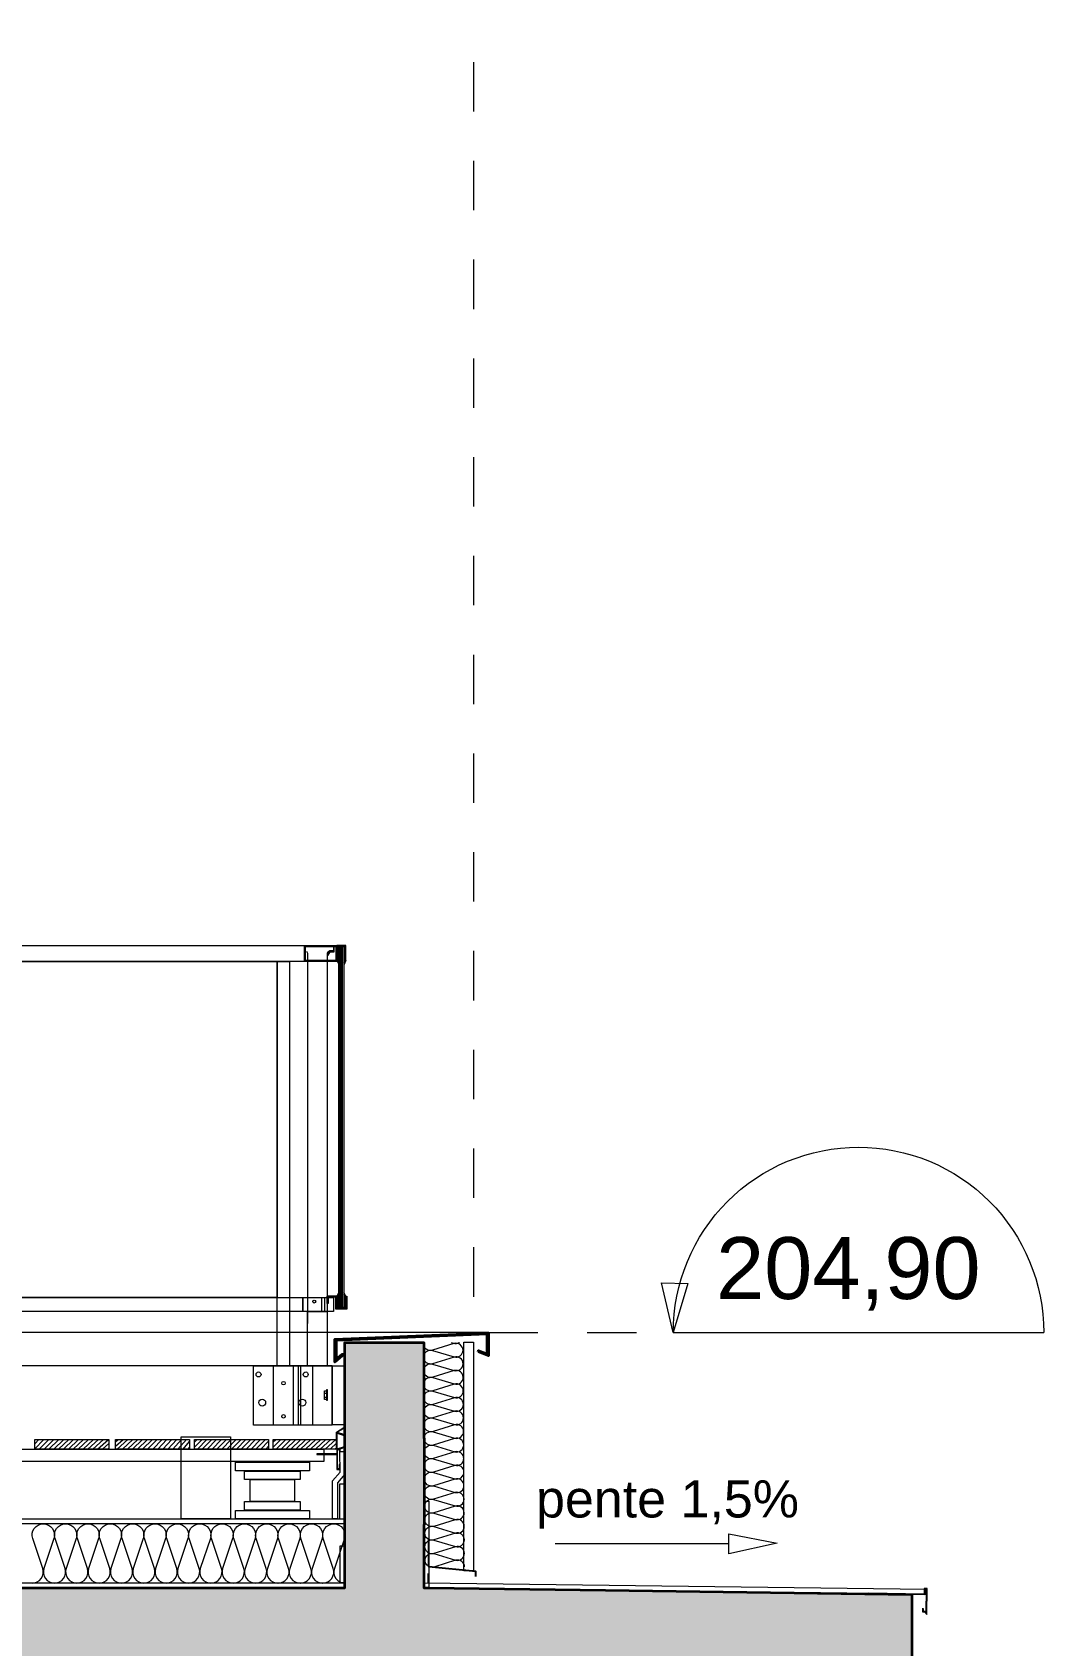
# Model space of a CAD drawing. Header units: metres. Extents: x 1838950 to 1842843, y 5171318 to 5174224.
# Drawn here: x 1841250.559 to 1841252.608, y 5171396.825 to 5171400.093 of the extents above; entities that cross this region are included whole.
import ezdxf

# ---------------------------------------------------------------- set-up
doc = ezdxf.new("R2010")
doc.units = ezdxf.units.M
doc.header["$LTSCALE"] = 0.0254
doc.linetypes.add('Style de ligne -1', pattern=[0.83328, 0.41656, -0.41672])
doc.layers.add('00 CHAZAL Coupe A.5', color=7, linetype='Continuous', lineweight=18)
doc.styles.add('Arial', font='arial.ttf')
pattern_1 = [(45, (388.169114, 220.869576), (0, -0.01), [])]

# ---------------------------------------------------------------- blocks, each defined once
blk = doc.blocks.new('Groupe-1760-1')
at = {"layer": '00 CHAZAL Coupe A.5', "color": 7, "linetype": 'Continuous', "lineweight": 18, "flags": 128}
for points in [[(1841250.5589, 5171396.9523, 0.512176), (1841250.5802, 5171396.982), (1841250.5599, 5171397.0427, -0.512176), (1841250.5813, 5171397.0723), (1841250.5815, 5171397.0723, -0.512176), (1841250.6029, 5171397.0427), (1841250.5826, 5171396.982, 0.512176), (1841250.6039, 5171396.9523), (1841250.6042, 5171396.9523, 0.512176), (1841250.6255, 5171396.982), (1841250.6052, 5171397.0427, -0.512176), (1841250.6265, 5171397.0723), (1841250.6268, 5171397.0723, -0.512176), (1841250.6481, 5171397.0427), (1841250.6278, 5171396.982, 0.512176), (1841250.6492, 5171396.9523), (1841250.6494, 5171396.9523, 0.512176), (1841250.6708, 5171396.982), (1841250.6505, 5171397.0427, -0.512176), (1841250.6718, 5171397.0723), (1841250.6721, 5171397.0723, -0.512176), (1841250.6934, 5171397.0427), (1841250.6731, 5171396.982, 0.512176), (1841250.6944, 5171396.9523), (1841250.6947, 5171396.9523, 0.512176), (1841250.716, 5171396.982), (1841250.6957, 5171397.0427, -0.512176), (1841250.7171, 5171397.0723), (1841250.7173, 5171397.0723, -0.512176), (1841250.7387, 5171397.0427), (1841250.7184, 5171396.982, 0.512176), (1841250.7397, 5171396.9523), (1841250.74, 5171396.9523, 0.512176), (1841250.7613, 5171396.982), (1841250.741, 5171397.0427, -0.512176), (1841250.7623, 5171397.0723), (1841250.7626, 5171397.0723, -0.512176), (1841250.7839, 5171397.0427), (1841250.7636, 5171396.982, 0.512176), (1841250.785, 5171396.9523), (1841250.7852, 5171396.9523, 0.512176), (1841250.8066, 5171396.982), (1841250.7863, 5171397.0427, -0.512176), (1841250.8076, 5171397.0723), (1841250.8079, 5171397.0723, -0.512176), (1841250.8292, 5171397.0427), (1841250.8089, 5171396.982, 0.512176), (1841250.8303, 5171396.9523), (1841250.8305, 5171396.9523, 0.512176), (1841250.8518, 5171396.982), (1841250.8315, 5171397.0427, -0.512176), (1841250.8529, 5171397.0723), (1841250.8531, 5171397.0723, -0.512176), (1841250.8745, 5171397.0427), (1841250.8542, 5171396.982, 0.512176), (1841250.8755, 5171396.9523), (1841250.8758, 5171396.9523, 0.512176), (1841250.8971, 5171396.982), (1841250.8768, 5171397.0427, -0.512176), (1841250.8982, 5171397.0723), (1841250.8984, 5171397.0723, -0.512176), (1841250.9198, 5171397.0427), (1841250.8995, 5171396.982, 0.512176), (1841250.9208, 5171396.9523), (1841250.921, 5171396.9523, 0.512176), (1841250.9424, 5171396.982), (1841250.9221, 5171397.0427, -0.512176), (1841250.9434, 5171397.0723), (1841250.9437, 5171397.0723, -0.512176), (1841250.965, 5171397.0427), (1841250.9447, 5171396.982, 0.512176), (1841250.9661, 5171396.9523), (1841250.9663, 5171396.9523, 0.512176), (1841250.9877, 5171396.982), (1841250.9674, 5171397.0427, -0.512176), (1841250.9887, 5171397.0723), (1841250.989, 5171397.0723, -0.512176), (1841251.0103, 5171397.0427), (1841250.99, 5171396.982, 0.512176), (1841251.0113, 5171396.9523), (1841251.0116, 5171396.9523, 0.512176), (1841251.0329, 5171396.982), (1841251.0126, 5171397.0427, -0.512176), (1841251.034, 5171397.0723), (1841251.0342, 5171397.0723, -0.512176), (1841251.0556, 5171397.0427), (1841251.0353, 5171396.982, 0.512176), (1841251.0566, 5171396.9523), (1841251.0569, 5171396.9523, 0.512176), (1841251.0782, 5171396.982), (1841251.0579, 5171397.0427, -0.512176), (1841251.0792, 5171397.0723), (1841251.0795, 5171397.0723, -0.512176), (1841251.1008, 5171397.0427), (1841251.0805, 5171396.982, 0.512176), (1841251.1019, 5171396.9523), (1841251.1021, 5171396.9523, 0.512176), (1841251.1235, 5171396.982), (1841251.1032, 5171397.0427, -0.512176), (1841251.1245, 5171397.0723), (1841251.1248, 5171397.0723, -0.512176), (1841251.1461, 5171397.0427), (1841251.1258, 5171396.982, 0.512176), (1841251.1471, 5171396.9523), (1841251.1474, 5171396.9523, 0.512176), (1841251.1687, 5171396.982), (1841251.1484, 5171397.0427, -0.512176), (1841251.1698, 5171397.0723), (1841251.17, 5171397.0723, -0.512176), (1841251.1914, 5171397.0427), (1841251.1711, 5171396.982, 0.512176), (1841251.1924, 5171396.9523), (1841251.1925, 5171396.9523)], [(1841251.1928, 5171397.0461, -0.083651), (1841251.1928, 5171397.0535)]]:
    blk.add_lwpolyline(points, format="xyb", dxfattribs=at)
blk = doc.blocks.new('Groupe-1763-1')
at = {"layer": '00 CHAZAL Coupe A.5', "color": 7, "linetype": 'Continuous', "lineweight": 13, "flags": 128}
for points in [[(1841251.3698, 5171396.9846), (1841251.3685, 5171396.9846, -0.413868), (1841251.3547, 5171396.9983, -0.503836), (1841251.3728, 5171397.0119), (1841251.4165, 5171396.9989, 0.503836), (1841251.4346, 5171397.0125, 0.503159), (1841251.4163, 5171397.0258), (1841251.3728, 5171397.0123, -0.503159), (1841251.3545, 5171397.0257, -0.503836), (1841251.3726, 5171397.0393), (1841251.4163, 5171397.0263, 0.503836), (1841251.4344, 5171397.0399, 0.503159), (1841251.4161, 5171397.0533), (1841251.3726, 5171397.0398, -0.503159), (1841251.3543, 5171397.0531, -0.503836), (1841251.3724, 5171397.0667), (1841251.4161, 5171397.0537, 0.503836), (1841251.4342, 5171397.0673, 0.503159), (1841251.4159, 5171397.0807), (1841251.3724, 5171397.0672, -0.503159), (1841251.3541, 5171397.0806, -0.503836), (1841251.3722, 5171397.0942), (1841251.4159, 5171397.0812, 0.503836), (1841251.434, 5171397.0948, 0.503159), (1841251.4157, 5171397.1081), (1841251.3722, 5171397.0946, -0.503159), (1841251.3539, 5171397.108, -0.503836), (1841251.372, 5171397.1216), (1841251.4157, 5171397.1086, 0.503836), (1841251.4338, 5171397.1222, 0.503159), (1841251.4155, 5171397.1356), (1841251.372, 5171397.1221, -0.503159), (1841251.3537, 5171397.1354, -0.503836), (1841251.3718, 5171397.149), (1841251.4155, 5171397.136, 0.503836), (1841251.4336, 5171397.1496, 0.503159), (1841251.4153, 5171397.163), (1841251.3718, 5171397.1495, -0.503159), (1841251.3535, 5171397.1629, -0.503836), (1841251.3716, 5171397.1765), (1841251.4153, 5171397.1635, 0.503836), (1841251.4334, 5171397.1771, 0.503159), (1841251.4151, 5171397.1904), (1841251.3716, 5171397.1769, -0.503159), (1841251.3533, 5171397.1903, -0.503836), (1841251.3714, 5171397.2039), (1841251.4151, 5171397.1909, 0.503836), (1841251.4332, 5171397.2045, 0.503159), (1841251.4149, 5171397.2179), (1841251.3714, 5171397.2044, -0.503159), (1841251.3531, 5171397.2177, -0.503836), (1841251.3712, 5171397.2313), (1841251.4149, 5171397.2183, 0.503836), (1841251.433, 5171397.2319, 0.503159), (1841251.4147, 5171397.2453), (1841251.3712, 5171397.2318, -0.503159), (1841251.3529, 5171397.2452, -0.503836), (1841251.371, 5171397.2588), (1841251.4147, 5171397.2458, 0.503836), (1841251.4328, 5171397.2594, 0.503159), (1841251.4145, 5171397.2727), (1841251.371, 5171397.2592, -0.503159), (1841251.3527, 5171397.2726, -0.503836), (1841251.3708, 5171397.2862), (1841251.4145, 5171397.2732, 0.503836), (1841251.4326, 5171397.2868, 0.503159), (1841251.4143, 5171397.3002), (1841251.3708, 5171397.2867, -0.503159), (1841251.3525, 5171397.3, -0.503836), (1841251.3706, 5171397.3136), (1841251.4143, 5171397.3006, 0.503836), (1841251.4324, 5171397.3142, 0.503159), (1841251.4141, 5171397.3276), (1841251.3706, 5171397.3141, -0.503159), (1841251.3523, 5171397.3275, -0.503836), (1841251.3704, 5171397.3411), (1841251.4141, 5171397.3281, 0.503836), (1841251.4322, 5171397.3417, 0.503159), (1841251.4139, 5171397.355), (1841251.3704, 5171397.3415, -0.503159), (1841251.3521, 5171397.3549, -0.503836), (1841251.3702, 5171397.3685), (1841251.4139, 5171397.3555, 0.503836), (1841251.432, 5171397.3691, 0.503159), (1841251.4137, 5171397.3825), (1841251.3702, 5171397.369, -0.503159), (1841251.3519, 5171397.3823, -0.503836), (1841251.37, 5171397.3959), (1841251.4137, 5171397.3829, 0.503836), (1841251.4318, 5171397.3965, 0.503159), (1841251.4135, 5171397.4099), (1841251.37, 5171397.3964, -0.503159), (1841251.3517, 5171397.4098, -0.503836), (1841251.3698, 5171397.4234), (1841251.4135, 5171397.4104, 0.503836), (1841251.4316, 5171397.424, 0.503159), (1841251.4133, 5171397.4373), (1841251.3698, 5171397.4238, -0.503159), (1841251.3515, 5171397.4372, -0.040144), (1841251.3517, 5171397.4392), (1841251.3517, 5171397.4392)], [(1841251.4075, 5171397.4396), (1841251.4118, 5171397.4383), (1841251.4123, 5171397.4381, 0.203803), (1841251.4239, 5171397.4394), (1841251.4243, 5171397.4397)], [(1841251.4348, 5171396.985, 0.503159), (1841251.4165, 5171396.9984), (1841251.3745, 5171396.9854), (1841251.3743, 5171396.9853, -0.073902), (1841251.37, 5171396.9846), (1841251.3698, 5171396.9846)]]:
    blk.add_lwpolyline(points, format="xyb", dxfattribs=at)
blk = doc.blocks.new('Groupe-1773-1')
at = {"layer": '00 CHAZAL Coupe A.5', "color": 7, "linetype": 'Continuous', "lineweight": 13, "flags": 128}
for points in [[(1841252.3637, 5171396.9011), (1841252.3636, 5171396.8956), (1841252.3673, 5171396.8955), (1841252.3696, 5171396.8928), (1841252.3703, 5171396.9397), (1841252.3671, 5171396.9398), (1841252.367, 5171396.9285), (1841252.2531, 5171396.9302)], [(1841252.3622, 5171396.9012), (1841252.3621, 5171396.8941), (1841252.3666, 5171396.894), (1841252.371, 5171396.8887), (1841252.3718, 5171396.9412), (1841252.3657, 5171396.9413), (1841252.3655, 5171396.9301), (1841252.2532, 5171396.9317)]]:
    blk.add_lwpolyline(points, dxfattribs=at)
blk = doc.blocks.new('Groupe-1776-1')
at = {"layer": '00 CHAZAL Coupe A.5', "color": 7, "linetype": 'Continuous', "lineweight": 13}
blk.add_line((1841251.97, 5171397.0317), (1841251.618, 5171397.0317), dxfattribs=at)
at = {"layer": '00 CHAZAL Coupe A.5', "color": 7, "linetype": 'Continuous', "lineweight": 13, "flags": 128}
blk.add_lwpolyline([(1841251.97, 5171397.0117), (1841251.97, 5171397.0517), (1841252.068, 5171397.0332)], close=True, dxfattribs=at)
at = {"layer": '00 CHAZAL Coupe A.5', "color": 7, "insert": (1841251.5795, 5171397.1605), "char_height": 0.07538, "attachment_point": 1, "line_spacing_factor": 0.840696, "style": 'Arial'}
blk.add_mtext('pente 1,5%', dxfattribs=at)
blk = doc.blocks.new('Groupe-1924-1')
at = {"layer": '00 CHAZAL Coupe A.5', "color": 7, "linetype": 'Continuous', "lineweight": 5}
for p, q in [((1841251.1508, 5171397.3372), (1841251.1556, 5171397.3372)), ((1841251.1508, 5171397.3288), (1841251.1556, 5171397.3288))]:
    blk.add_line(p, q, dxfattribs=at)
at = {"layer": '00 CHAZAL Coupe A.5', "color": 7, "linetype": 'Continuous', "lineweight": 5, "flags": 128}
for points in [[(1841251.1508, 5171397.3418), (1841251.1556, 5171397.3418), (1841251.1556, 5171397.3243), (1841251.1508, 5171397.3243)], [(1841251.1556, 5171397.3441), (1841251.1567, 5171397.3441), (1841251.1567, 5171397.3219), (1841251.1556, 5171397.3219)]]:
    blk.add_lwpolyline(points, close=True, dxfattribs=at)
blk = doc.blocks.new('Groupe-1925-1')
at = {"layer": '00 CHAZAL Coupe A.5', "color": 7, "linetype": 'Continuous', "lineweight": 5, "flags": 128}
for points in [[(1841251.1763, 5171398.2113), (1841251.1103, 5171398.2113), (1841251.1103, 5171398.2433), (1841251.1763, 5171398.2433)], [(1841251.1743, 5171398.2133), (1841251.1123, 5171398.2133), (1841251.1123, 5171398.2413), (1841251.1743, 5171398.2413)]]:
    blk.add_lwpolyline(points, close=True, dxfattribs=at)
blk = doc.blocks.new('Groupe-1926-1')
at = {"layer": '00 CHAZAL Coupe A.5', "color": 8, "linetype": 'Continuous', "lineweight": 5, "true_color": 0x777777}
for p, q in [((1841251.1828, 5171397.5107), (1841251.1828, 5171398.2413)), ((1841251.1853, 5171397.5107), (1841251.1853, 5171398.2413)), ((1841251.1878, 5171397.5107), (1841251.1878, 5171398.2413)), ((1841251.1448, 5171397.5305), (1841251.1448, 5171397.5022)), ((1841251.1512, 5171397.5305), (1841251.1512, 5171397.5022)), ((1841251.1022, 5171397.3922), (1841251.1022, 5171397.2722))]:
    blk.add_line(p, q, dxfattribs=at)
at = {"layer": '00 CHAZAL Coupe A.5', "color": 7, "linetype": 'Continuous', "lineweight": 5}
blk.add_line((1841251.1943, 5171398.2128), (1841251.1906, 5171398.2048), dxfattribs=at)
at = {"layer": '00 CHAZAL Coupe A.5', "color": 7, "linetype": 'Continuous', "lineweight": 5, "flags": 128}
for points in [[(1841251.1906, 5171398.2048), (1841251.1943, 5171398.2128), (1841251.1943, 5171398.2433), (1841251.1763, 5171398.2433), (1841251.1763, 5171398.2128), (1841251.1803, 5171398.2048)], [(1841251.1144, 5171398.2318), (1841251.1167, 5171398.2278), (1841251.1167, 5171397.4781)], [(1841251.159, 5171398.2318), (1841251.1567, 5171398.2278), (1841251.1567, 5171397.4781)], [(1841251.1903, 5171398.2089), (1841251.1923, 5171398.2132), (1841251.1923, 5171398.2413), (1841251.1783, 5171398.2413), (1841251.1783, 5171398.2133), (1841251.1803, 5171398.2093)], [(1841251.18, 5171397.5412), (1841251.1762, 5171397.5332), (1841251.1762, 5171397.5087), (1841251.1942, 5171397.5087), (1841251.1942, 5171397.5332), (1841251.1902, 5171397.5412)], [(1841251.1803, 5171397.5371), (1841251.1782, 5171397.5328), (1841251.1782, 5171397.5107), (1841251.1922, 5171397.5107), (1841251.1922, 5171397.5327), (1841251.1902, 5171397.5367)]]:
    blk.add_lwpolyline(points, dxfattribs=at)
for points in [[(1841251.1709, 5171398.2413), (1841251.1691, 5171398.2413), (1841251.1691, 5171398.2327), (1841251.1614, 5171398.2327), (1841251.1567, 5171398.2245), (1841251.1582, 5171398.2236), (1841251.1625, 5171398.2309), (1841251.1709, 5171398.2309)], [(1841251.1903, 5171397.5107), (1841251.1803, 5171397.5107), (1841251.1803, 5171398.2413), (1841251.1903, 5171398.2413)], [(1841251.1692, 5171397.5022), (1841251.1069, 5171397.5022), (1841251.1069, 5171397.5305), (1841251.1692, 5171397.5305)], [(1841251.0986, 5171397.3922), (1841251.1666, 5171397.3922), (1841251.1666, 5171397.2722), (1841251.0986, 5171397.2722)]]:
    blk.add_lwpolyline(points, close=True, dxfattribs=at)
at = {"layer": '00 CHAZAL Coupe A.5', "color": 7, "linetype": 'Continuous', "lineweight": 13, "flags": 128}
for points in [[(1841251.1942, 5171397.5332), (1841251.1942, 5171397.5087), (1841251.1762, 5171397.5087), (1841251.1762, 5171397.5332), (1841251.1567, 5171397.5332), (1841251.1567, 5171397.5185)], [(1841251.1962, 5171397.5332), (1841251.1962, 5171397.5067), (1841251.1742, 5171397.5067), (1841251.1742, 5171397.5312), (1841251.1587, 5171397.5312), (1841251.1587, 5171397.5185)]]:
    blk.add_lwpolyline(points, dxfattribs=at)
for points in [[(1841251.1942, 5171397.5332), (1841251.1962, 5171397.5332), (1841251.1962, 5171397.5067), (1841251.1742, 5171397.5067), (1841251.1742, 5171397.5312), (1841251.1587, 5171397.5312), (1841251.1587, 5171397.5185), (1841251.1567, 5171397.5185), (1841251.1567, 5171397.5332), (1841251.1762, 5171397.5332), (1841251.1762, 5171397.5087), (1841251.1942, 5171397.5087)], [(1841251.1167, 5171397.5022), (1841251.1567, 5171397.5022), (1841251.1567, 5171397.3922), (1841251.1167, 5171397.3922)], [(1841251.1666, 5171397.3922), (1841251.1924, 5171397.3922), (1841251.1924, 5171397.2726), (1841251.1666, 5171397.2726)]]:
    blk.add_lwpolyline(points, close=True, dxfattribs=at)
at = {"layer": '00 CHAZAL Coupe A.5', "color": 7, "linetype": 'Continuous', "lineweight": 5}
blk.add_circle((1841251.1303, 5171397.5222), 0.00288, dxfattribs=at)
at = {"layer": '00 CHAZAL Coupe A.5', "color": 7}
for name in ['Groupe-1925-1', 'Groupe-1924-1']:
    blk.add_blockref(name, (0, 0), dxfattribs=at)
blk = doc.blocks.new('Groupe-1927-1')
at = {"layer": '00 CHAZAL Coupe A.5', "color": 7, "linetype": 'Continuous', "lineweight": 5, "flags": 128}
for points in [[(1841250.9705, 5171397.1969), (1841251.1205, 5171397.1969), (1841251.1205, 5171397.1797), (1841250.9705, 5171397.1797)], [(1841250.9893, 5171397.1792), (1841251.1018, 5171397.1792), (1841251.1018, 5171397.162), (1841250.9893, 5171397.1621)], [(1841251.0005, 5171397.1621), (1841251.0905, 5171397.162), (1841251.0905, 5171397.1176), (1841251.0005, 5171397.1176)], [(1841250.9705, 5171397.0995), (1841251.1205, 5171397.0995), (1841251.1205, 5171397.0823), (1841250.9705, 5171397.0823)], [(1841250.9893, 5171397.1172), (1841251.1018, 5171397.1172), (1841251.1018, 5171397.1), (1841250.9893, 5171397.1)]]:
    blk.add_lwpolyline(points, close=True, dxfattribs=at)
blk = doc.blocks.new('Groupe-1955-1')
at = {"layer": '00 CHAZAL Coupe A.5', "color": 7, "linetype": 'Continuous', "lineweight": 5, "flags": 128}
for points in [[(1841251.0549, 5171398.2113), (1841251.0799, 5171398.2113), (1841251.0799, 5171397.3922), (1841251.0549, 5171397.3922)], [(1841251.0069, 5171397.3922), (1841251.1269, 5171397.3922), (1841251.1269, 5171397.2722), (1841251.0069, 5171397.2722)], [(1841251.0474, 5171397.3922), (1841251.0874, 5171397.3922), (1841251.0874, 5171397.2722), (1841251.0474, 5171397.2722)]]:
    blk.add_lwpolyline(points, close=True, dxfattribs=at)
at = {"layer": '00 CHAZAL Coupe A.5', "color": 7, "linetype": 'Continuous', "lineweight": 5}
for centre, radius in [((1841251.0175, 5171397.3748), 0.005), ((1841251.068, 5171397.3571), 0.0035), ((1841251.113, 5171397.3748), 0.005), ((1841251.0249, 5171397.3177), 0.00693), ((1841251.106, 5171397.3177), 0.00693), ((1841251.068, 5171397.2899), 0.0035)]:
    blk.add_circle(centre, radius, dxfattribs=at)
blk = doc.blocks.new('Groupe-1957-1')
at = {"layer": '00 CHAZAL Coupe A.5', "color": 7, "linetype": 'Continuous', "lineweight": 5}
blk.add_line((1841251.8576, 5171397.4598), (1841252.608, 5171397.4599), dxfattribs=at)
at = {"layer": '00 CHAZAL Coupe A.5', "color": 7, "linetype": 'Continuous', "lineweight": 5, "flags": 128}
blk.add_lwpolyline([(1841251.8576, 5171397.4598), (1841251.858, 5171397.4782), (1841251.8594, 5171397.4966), (1841251.8616, 5171397.5149), (1841251.8648, 5171397.533), (1841251.8688, 5171397.551), (1841251.8737, 5171397.5687), (1841251.8795, 5171397.5862), (1841251.8861, 5171397.6034), (1841251.8936, 5171397.6202), (1841251.9018, 5171397.6367), (1841251.9109, 5171397.6527), (1841251.9208, 5171397.6683), (1841251.9314, 5171397.6833), (1841251.9427, 5171397.6979), (1841251.9547, 5171397.7118), (1841251.9674, 5171397.7252), (1841251.9808, 5171397.7379), (1841251.9947, 5171397.7499), (1841252.0092, 5171397.7612), (1841252.0243, 5171397.7718), (1841252.0398, 5171397.7817), (1841252.0559, 5171397.7908), (1841252.0723, 5171397.799), (1841252.0892, 5171397.8065), (1841252.1063, 5171397.8131), (1841252.1238, 5171397.8189), (1841252.1416, 5171397.8238), (1841252.1595, 5171397.8279), (1841252.1777, 5171397.831), (1841252.196, 5171397.8333), (1841252.2143, 5171397.8346), (1841252.2327, 5171397.8351), (1841252.2512, 5171397.8346), (1841252.2695, 5171397.8333), (1841252.2878, 5171397.831), (1841252.3059, 5171397.8279), (1841252.3239, 5171397.8238), (1841252.3417, 5171397.8189), (1841252.3591, 5171397.8132), (1841252.3763, 5171397.8065), (1841252.3932, 5171397.7991), (1841252.4096, 5171397.7908), (1841252.4256, 5171397.7817), (1841252.4412, 5171397.7719), (1841252.4563, 5171397.7613), (1841252.4708, 5171397.7499), (1841252.4847, 5171397.7379), (1841252.4981, 5171397.7252), (1841252.5108, 5171397.7119), (1841252.5228, 5171397.6979), (1841252.5341, 5171397.6834), (1841252.5447, 5171397.6684), (1841252.5546, 5171397.6528), (1841252.5637, 5171397.6368), (1841252.572, 5171397.6203), (1841252.5794, 5171397.6035), (1841252.5861, 5171397.5863), (1841252.5918, 5171397.5688), (1841252.5967, 5171397.5511), (1841252.6008, 5171397.5331), (1841252.6039, 5171397.515), (1841252.6062, 5171397.4967), (1841252.6075, 5171397.4783), (1841252.608, 5171397.4599)], dxfattribs=at)
blk.add_lwpolyline([(1841251.8873, 5171397.559), (1841251.8576, 5171397.4598), (1841251.8338, 5171397.5606)], close=True, dxfattribs=at)
at = {"layer": '00 CHAZAL Coupe A.5', "color": 18, "insert": (1841251.9443, 5171397.6529), "char_height": 0.1254, "attachment_point": 1, "rotation": 0.006, "line_spacing_factor": 0.96984, "style": 'Arial'}
blk.add_mtext('204,90', dxfattribs=at)

msp = doc.modelspace()

# ---------------------------------------------------------------- hatches: boundary and pattern name
at = {"layer": '00 CHAZAL Coupe A.5', "linetype": 'Continuous', "lineweight": 0, "true_color": 0xaaaaaa}
h = msp.add_hatch(color=253, dxfattribs=at)
h.paths.add_polyline_path([(1841239.1099, 5171403.2439), (1841238.9499, 5171403.2439), (1841238.9499, 5171402.522), (1841224.6549, 5171402.522), (1841224.6549, 5171402.8722), (1841224.4749, 5171402.8722), (1841224.4749, 5171402.3262), (1841224.4753, 5171402.3262), (1841224.4753, 5171402.2722), (1841231.9236, 5171402.2722), (1841231.9236, 5171399.7325), (1841224.6553, 5171399.7325), (1841224.6553, 5171399.7322), (1841224.4753, 5171399.7322), (1841224.4753, 5171399.4822), (1841236.9879, 5171399.4822), (1841236.9879, 5171399.1129), (1841237.088, 5171399.1129), (1841237.088, 5171399.4822), (1841238.9303, 5171399.4822), (1841238.9303, 5171396.9425), (1841224.4753, 5171396.9425), (1841224.4753, 5171396.6924), (1841246.3779, 5171396.6924), (1841246.3779, 5171394.1015), (1841224.4753, 5171394.1015), (1841224.4753, 5171394.1014), (1841224.475, 5171394.1014), (1841224.475, 5171393.8514), (1841246.3779, 5171393.8514), (1841246.3779, 5171391.2612), (1841224.4753, 5171391.2612), (1841224.4753, 5171390.5112), (1841224.6553, 5171390.5657), (1841224.6553, 5171391.0317), (1841224.655, 5171391.0317), (1841224.655, 5171391.0617), (1841241.8826, 5171391.0617), (1841241.8826, 5171387.4772), (1841242.0826, 5171387.5343), (1841242.0826, 5171388.1704), (1841244.3829, 5171388.1704), (1841244.3829, 5171387.5928), (1841244.5758, 5171387.6477), (1841244.5758, 5171388.221), (1841251.1924, 5171388.221), (1841251.1924, 5171387.7397), (1841251.3529, 5171387.7877), (1841251.3529, 5171393.7041), (1841251.3532, 5171393.7041), (1841251.3532, 5171393.7364), (1841251.3524, 5171393.7364), (1841251.3524, 5171395.1234), (1841251.233, 5171395.1344), (1841251.233, 5171395.1634), (1841251.232, 5171395.1634), (1841251.232, 5171395.1656), (1841251.1924, 5171395.1656), (1841251.1924, 5171394.1015), (1841246.5578, 5171394.1015), (1841246.5578, 5171396.7225), (1841251.1924, 5171396.7225), (1841251.1924, 5171396.4894), (1841251.3524, 5171396.4894), (1841251.3524, 5171396.5307), (1841251.3529, 5171396.5307), (1841251.3529, 5171396.5567), (1841251.3524, 5171396.5567), (1841251.3524, 5171396.7225), (1841252.3408, 5171396.7225), (1841252.3408, 5171396.9289), (1841251.7205, 5171396.938), (1841251.7205, 5171396.9378), (1841251.3624, 5171396.9425), (1841251.3524, 5171396.9425), (1841251.3524, 5171397.0702), (1841251.3529, 5171397.0702), (1841251.3529, 5171397.2461), (1841251.3524, 5171397.2461), (1841251.3524, 5171397.2682), (1841251.3525, 5171397.2682), (1841251.3525, 5171397.4122), (1841251.3523, 5171397.4122), (1841251.3523, 5171397.4392), (1841251.1924, 5171397.4392), (1841251.1924, 5171396.9425), (1841245.1091, 5171396.9425), (1841245.0859, 5171396.9707), (1841245.0026, 5171397.1727), (1841244.92, 5171397.1734), (1841244.92, 5171397.1734), (1841244.9193, 5171397.1734), (1841244.9193, 5171396.9443), (1841244.9196, 5171396.9425), (1841239.1105, 5171396.9425), (1841239.1105, 5171399.2922), (1841239.1099, 5171399.2922), (1841239.1099, 5171399.5122), (1841244.863, 5171399.5122), (1841244.863, 5171399.5125), (1841244.9574, 5171399.5125), (1841244.9574, 5171399.4392), (1841245.1173, 5171399.4392), (1841245.1173, 5171399.4452), (1841245.1176, 5171399.4452), (1841245.1176, 5171399.5125), (1841246.106, 5171399.5125), (1841246.106, 5171399.7247), (1841245.4555, 5171399.7356), (1841245.455, 5171399.7343), (1841245.1176, 5171399.7399), (1841245.1176, 5171400.2325), (1841244.8176, 5171400.2325), (1841244.8176, 5171399.7325), (1841239.1099, 5171399.7325)])
h.paths.add_polyline_path([(1841244.3829, 5171391.0412), (1841244.3829, 5171388.4209), (1841242.0826, 5171388.4209), (1841242.0826, 5171391.0412)])
h.paths.add_polyline_path([(1841246.3779, 5171391.0412), (1841246.3779, 5171388.421), (1841244.5758, 5171388.421), (1841244.5758, 5171391.0412)])
h.paths.add_polyline_path([(1841251.1924, 5171391.0412), (1841251.1924, 5171390.9013), (1841251.1926, 5171390.9013), (1841251.1926, 5171390.8638), (1841251.1926, 5171390.8638), (1841251.1926, 5171388.421), (1841246.5578, 5171388.421), (1841246.5578, 5171391.0412)])
h.paths.add_polyline_path([(1841251.1924, 5171393.8815), (1841251.1924, 5171391.2612), (1841246.5579, 5171391.2612), (1841246.5579, 5171393.8815)])
h.paths.add_polyline_path([(1841244.92, 5171397.1734), (1841244.92, 5171397.1725), (1841244.9193, 5171397.1734)])
h.paths.add_polyline_path([(1841238.9303, 5171402.302), (1841238.9303, 5171399.7325), (1841238.5979, 5171399.7325), (1841232.1036, 5171399.7325), (1841232.1036, 5171402.3015), (1841238.8522, 5171402.302)])
at = {"layer": '00 CHAZAL Coupe A.5', "linetype": 'Continuous', "lineweight": 5, "true_color": 0xc0c0c0}
h = msp.add_hatch(dxfattribs=at)
h.set_pattern_fill('BOIS 45', color=9, style=0, pattern_type=2)
h.set_pattern_definition(pattern_1)
h.paths.add_polyline_path([(1841250.714, 5171397.2233), (1841250.564, 5171397.2233), (1841250.564, 5171397.2433), (1841250.714, 5171397.2433)])
h = msp.add_hatch(dxfattribs=at)
h.set_pattern_fill('BOIS 45', color=9, style=0, pattern_type=2)
h.set_pattern_definition(pattern_1)
h.paths.add_polyline_path([(1841250.8778, 5171397.2233), (1841250.7278, 5171397.2233), (1841250.7278, 5171397.2433), (1841250.8778, 5171397.2433)])
h = msp.add_hatch(dxfattribs=at)
h.set_pattern_fill('BOIS 45', color=9, style=0, pattern_type=2)
h.set_pattern_definition(pattern_1)
h.paths.add_polyline_path([(1841251.0378, 5171397.2233), (1841250.8878, 5171397.2233), (1841250.8878, 5171397.2433), (1841251.0378, 5171397.2433)])
h = msp.add_hatch(dxfattribs=at)
h.set_pattern_fill('BOIS 45', color=9, style=0, pattern_type=2)
h.set_pattern_definition(pattern_1)
h.paths.add_polyline_path([(1841251.1763, 5171397.2233), (1841251.0473, 5171397.2233), (1841251.0473, 5171397.2433), (1841251.1763, 5171397.2433)])

# ---------------------------------------------------------------- linework, layer by layer
at = {"layer": '00 CHAZAL Coupe A.5', "color": 7, "linetype": 'Style de ligne -1', "lineweight": 13}
msp.add_line((1841251.4533, 5171397.5323), (1841251.4533, 5171407.8108), dxfattribs=at)
at = {"layer": '00 CHAZAL Coupe A.5', "color": 7, "linetype": 'Continuous', "lineweight": 13}
for p, q in [((1841251.4833, 5171397.4598), (1841245.28, 5171397.4598)), ((1841251.4833, 5171397.4598), (1841250.9429, 5171397.4598)), ((1841251.3608, 5171396.9515), (1841251.3609, 5171396.9715))]:
    msp.add_line(p, q, dxfattribs=at)
at = {"layer": '00 CHAZAL Coupe A.5', "color": 7, "linetype": 'Style de ligne -1', "lineweight": 5}
msp.add_line((1841251.4833, 5171397.4598), (1841252.0229, 5171397.4598), dxfattribs=at)
at = {"layer": '00 CHAZAL Coupe A.5', "color": 7, "linetype": 'Continuous', "lineweight": 5}
msp.add_line((1841251.1666, 5171397.3922), (1841245.3025, 5171397.3922), dxfattribs=at)
at = {"layer": '00 CHAZAL Coupe A.5', "color": 7, "linetype": 'Continuous', "lineweight": 5, "flags": 128}
for points in [[(1841245.2775, 5171398.2433), (1841251.1103, 5171398.2433), (1841251.1103, 5171398.2113), (1841245.2775, 5171398.2113)], [(1841245.3025, 5171397.5305), (1841251.1069, 5171397.5305), (1841251.1069, 5171397.5022), (1841245.3025, 5171397.5022)], [(1841251.1774, 5171397.2574), (1841251.1766, 5171397.2561), (1841251.191, 5171397.2514), (1841251.191, 5171397.2285), (1841251.1759, 5171397.2233), (1841251.1759, 5171397.2139), (1841251.1357, 5171397.2139), (1841251.1357, 5171397.2124), (1841251.1759, 5171397.2124), (1841251.1759, 5171397.1824), (1841251.1825, 5171397.1824), (1841251.1825, 5171397.1924), (1841251.181, 5171397.1924), (1841251.181, 5171397.1839), (1841251.1774, 5171397.1839), (1841251.1774, 5171397.2224), (1841251.1809, 5171397.2236), (1841251.181, 5171397.2199), (1841251.1825, 5171397.2199), (1841251.1825, 5171397.2241), (1841251.1924, 5171397.2276), (1841251.1924, 5171397.2524)]]:
    msp.add_lwpolyline(points, close=True, dxfattribs=at)
at = {"layer": '00 CHAZAL Coupe A.5', "color": 7, "linetype": 'Continuous', "lineweight": 13, "flags": 128}
for points in [[(1841249.6355, 5171398.2113), (1841251.0549, 5171398.2113), (1841251.0549, 5171397.5305), (1841249.6355, 5171397.5305)], [(1841251.433, 5171397.4402), (1841251.453, 5171397.4402), (1841251.453, 5171396.9773), (1841251.433, 5171396.9773)], [(1841251.1905, 5171397.2671), (1841251.1911, 5171397.2663), (1841251.1762, 5171397.2571), (1841251.1762, 5171397.2246), (1841251.1752, 5171397.2246), (1841251.1752, 5171397.2576)], [(1841250.714, 5171397.2233), (1841250.564, 5171397.2233), (1841250.564, 5171397.2433), (1841250.714, 5171397.2433)], [(1841250.8778, 5171397.2233), (1841250.7278, 5171397.2233), (1841250.7278, 5171397.2433), (1841250.8778, 5171397.2433)], [(1841250.8605, 5171397.2486), (1841250.9605, 5171397.2486), (1841250.9605, 5171397.0823), (1841250.8605, 5171397.0823)], [(1841251.0378, 5171397.2233), (1841250.8878, 5171397.2233), (1841250.8878, 5171397.2433), (1841251.0378, 5171397.2433)], [(1841251.1763, 5171397.2233), (1841251.0473, 5171397.2233), (1841251.0473, 5171397.2433), (1841251.1763, 5171397.2433)], [(1841251.1496, 5171397.2233), (1841251.1496, 5171397.1986), (1841245.0303, 5171397.1986), (1841245.0303, 5171397.2042), (1841244.9312, 5171397.2042), (1841244.9312, 5171397.2233)], [(1841251.1924, 5171397.2188), (1841251.1924, 5171397.1732), (1841251.1774, 5171397.1555), (1841251.1774, 5171397.0823), (1841251.1674, 5171397.0823), (1841251.1674, 5171397.1592), (1841251.1825, 5171397.177), (1841251.1824, 5171397.2188)], [(1841251.1924, 5171397.082), (1841251.1824, 5171397.082), (1841251.1824, 5171397.1533), (1841251.1924, 5171397.1533)], [(1841251.3524, 5171396.9425), (1841251.3524, 5171397.1184), (1841251.3624, 5171397.1184), (1841251.3624, 5171396.9425)], [(1841245.0545, 5171397.0823), (1841251.1924, 5171397.0823), (1841251.1924, 5171397.0723), (1841245.0545, 5171397.0723)], [(1841251.1929, 5171396.9525), (1841251.1829, 5171396.9525), (1841251.1829, 5171397.0277), (1841251.1929, 5171397.0277)], [(1841245.0917, 5171396.9525), (1841251.1924, 5171396.9525), (1841251.1924, 5171396.9425), (1841245.0917, 5171396.9425)], [(1841251.3525, 5171396.9525), (1841252.3703, 5171396.9399), (1841252.3701, 5171396.9299), (1841251.3524, 5171396.9425)]]:
    msp.add_lwpolyline(points, close=True, dxfattribs=at)
at = {"layer": '00 CHAZAL Coupe A.5', "color": 7, "linetype": 'Continuous', "lineweight": 35, "flags": 128}
msp.add_lwpolyline([(1841251.4621, 5171397.4207), (1841251.4629, 5171397.423), (1841251.4806, 5171397.4163), (1841251.4806, 5171397.4561), (1841251.1748, 5171397.4434), (1841251.1748, 5171397.4055), (1841251.1871, 5171397.416), (1841251.191, 5171397.4158), (1841251.1721, 5171397.3996), (1841251.1721, 5171397.4463), (1841251.483, 5171397.4588), (1841251.483, 5171397.4127)], close=True, dxfattribs=at)
msp.add_lwpolyline([(1841244.92, 5171397.1734), (1841244.92, 5171397.1734), (1841245.0026, 5171397.1727), (1841245.0859, 5171396.9707), (1841245.1091, 5171396.9425), (1841251.1924, 5171396.9425), (1841251.1924, 5171397.4392), (1841251.3523, 5171397.4392), (1841251.3523, 5171397.4122), (1841251.3525, 5171397.4122), (1841251.3525, 5171397.2682), (1841251.3524, 5171397.2682), (1841251.3524, 5171397.2461), (1841251.3529, 5171397.2461), (1841251.3529, 5171397.0702), (1841251.3524, 5171397.0702), (1841251.3524, 5171396.9425), (1841251.3624, 5171396.9425), (1841251.7205, 5171396.9378), (1841251.7205, 5171396.938), (1841252.3408, 5171396.9289), (1841252.3408, 5171396.7225)], dxfattribs=at)
at = {"layer": '00 CHAZAL Coupe A.5', "color": 7, "linetype": 'Continuous', "lineweight": 25, "flags": 128}
msp.add_lwpolyline([(1841251.4579, 5171396.9659), (1841251.4579, 5171396.9759), (1841251.3624, 5171396.9849), (1841251.3624, 5171397.0404)], dxfattribs=at)

# ---------------------------------------------------------------- block references
at = {"layer": '00 CHAZAL Coupe A.5', "color": 7}
for name in ['Groupe-1926-1', 'Groupe-1955-1', 'Groupe-1957-1', 'Groupe-1763-1', 'Groupe-1927-1', 'Groupe-1776-1', 'Groupe-1760-1', 'Groupe-1773-1']:
    msp.add_blockref(name, (0, 0), dxfattribs=at)

doc.saveas('drawing.dxf')
